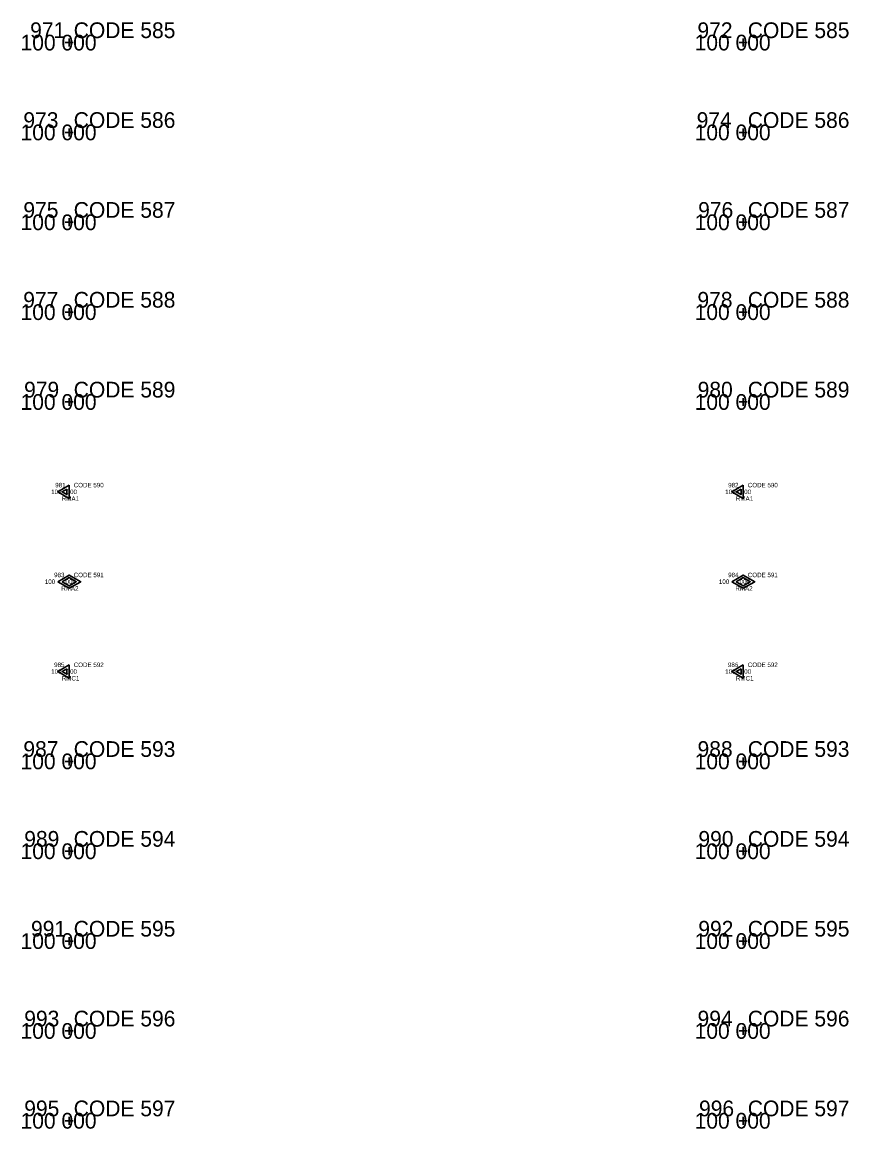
# Model space of a CAD drawing. Extents: x -12 to 6123, y -3 to 1005.
# Drawn here: x 3139.5 to 3323.5, y 238.2 to 484.6 of the extents above; entities that cross this region are included whole.
import ezdxf

# ---------------------------------------------------------------- set-up
doc = ezdxf.new("R2010")
doc.units = 0
for name, color, linetype in [('Default', 7, 'Continuous'), ('Topo_Field Comments', 7, 'Continuous'), ('Topo_PMK Symbols', 7, 'Continuous'), ('Topo_Point Descriptions', 7, 'Continuous'), ('Topo_Point Elevations', 7, 'Continuous'), ('Topo_Point Numbers', 7, 'Continuous')]:
    doc.layers.add(name, color=color, linetype=linetype)

msp = doc.modelspace()

# ---------------------------------------------------------------- linework, layer by layer
at = {"layer": 'Default'}
for p, q in [((3150, 480.88), (3150, 479.12)), ((3300, 480.88), (3300, 479.12)), ((3150.88, 480), (3149.12, 480)), ((3300.88, 480), (3299.12, 480)), ((3150, 460.88), (3150, 459.12)), ((3300, 460.88), (3300, 459.12)), ((3150.88, 460), (3149.12, 460)), ((3300.88, 460), (3299.12, 460)), ((3150.88, 440), (3149.12, 440)), ((3150, 440.88), (3150, 439.12)), ((3300.88, 440), (3299.12, 440)), ((3300, 440.88), (3300, 439.12)), ((3150.88, 420), (3149.12, 420)), ((3150, 420.88), (3150, 419.12)), ((3300.88, 420), (3299.12, 420)), ((3300, 420.88), (3300, 419.12)), ((3150.88, 400), (3149.12, 400)), ((3150, 400.88), (3150, 399.12)), ((3300.88, 400), (3299.12, 400)), ((3300, 400.88), (3300, 399.12)), ((3150, 320.88), (3150, 319.12)), ((3300, 320.88), (3300, 319.12)), ((3150.88, 320), (3149.12, 320)), ((3300.88, 320), (3299.12, 320)), ((3150, 300.88), (3150, 299.12)), ((3300, 300.88), (3300, 299.12)), ((3150.88, 300), (3149.12, 300)), ((3300.88, 300), (3299.12, 300)), ((3150, 280.88), (3150, 279.12)), ((3300, 280.88), (3300, 279.12)), ((3150.88, 280), (3149.12, 280)), ((3300.88, 280), (3299.12, 280)), ((3150.88, 260), (3149.12, 260)), ((3150, 260.88), (3150, 259.12)), ((3300.88, 260), (3299.12, 260)), ((3300, 260.88), (3300, 259.12)), ((3150.88, 240), (3149.12, 240)), ((3150, 240.88), (3150, 239.12)), ((3300.88, 240), (3299.12, 240)), ((3300, 240.88), (3300, 239.12))]:
    msp.add_line(p, q, dxfattribs=at)
at = {"layer": 'Topo_PMK Symbols'}
for points in [[(3150, 381.47), (3147.44, 380), (3150, 378.53)], [(3149.5, 380.61), (3148.44, 380), (3149.5, 379.39)], [(3300, 381.47), (3297.44, 380), (3300, 378.53)], [(3299.5, 380.61), (3298.44, 380), (3299.5, 379.39)], [(3147.44, 360), (3150, 361.47), (3152.56, 360), (3150, 358.52)], [(3148.44, 360), (3150, 360.9), (3151.56, 360), (3150, 359.1)], [(3297.44, 360), (3300, 361.47), (3302.56, 360), (3300, 358.52)], [(3298.44, 360), (3300, 360.9), (3301.56, 360), (3300, 359.1)], [(3150, 341.47), (3147.44, 340), (3150, 338.53)], [(3149.5, 340.61), (3148.44, 340), (3149.5, 339.39)], [(3300, 341.47), (3297.44, 340), (3300, 338.53)], [(3299.5, 340.61), (3298.44, 340), (3299.5, 339.39)]]:
    msp.add_lwpolyline(points, close=True, dxfattribs=at)

# ---------------------------------------------------------------- texts
at = {"layer": 'Default'}
for s, p in [('971', (3141.31, 481)), ('CODE 585', (3151, 481)), ('972', (3289.8, 481)), ('CODE 585', (3301, 481)), ('100 000', (3139.17, 478.25)), ('100 000', (3289.17, 478.25)), ('973', (3139.8, 461)), ('CODE 586', (3151, 461)), ('974', (3289.63, 461)), ('CODE 586', (3301, 461)), ('100 000', (3139.17, 458.25)), ('100 000', (3289.17, 458.25)), ('975', (3139.8, 441)), ('CODE 587', (3151, 441)), ('976', (3289.96, 441)), ('CODE 587', (3301, 441)), ('100 000', (3139.17, 438.25)), ('100 000', (3289.17, 438.25)), ('977', (3139.77, 421)), ('CODE 588', (3151, 421)), ('978', (3289.8, 421)), ('CODE 588', (3301, 421)), ('100 000', (3139.17, 418.25)), ('100 000', (3289.17, 418.25)), ('979', (3139.96, 401)), ('CODE 589', (3151, 401)), ('980', (3289.85, 401)), ('CODE 589', (3301, 401)), ('100 000', (3139.17, 398.25)), ('100 000', (3289.17, 398.25)), ('987', (3139.8, 321)), ('CODE 593', (3151, 321)), ('988', (3289.82, 321)), ('CODE 593', (3301, 321)), ('100 000', (3139.17, 318.25)), ('100 000', (3289.17, 318.25)), ('989', (3139.99, 301)), ('CODE 594', (3151, 301)), ('990', (3290.02, 301)), ('CODE 594', (3301, 301)), ('100 000', (3139.17, 298.25)), ('100 000', (3289.17, 298.25)), ('991', (3141.5, 281)), ('CODE 595', (3151, 281)), ('992', (3289.99, 281)), ('CODE 595', (3301, 281)), ('100 000', (3139.17, 278.25)), ('100 000', (3289.17, 278.25)), ('993', (3139.99, 261)), ('CODE 596', (3151, 261)), ('994', (3289.82, 261)), ('CODE 596', (3301, 261)), ('100 000', (3139.17, 258.25)), ('100 000', (3289.17, 258.25)), ('995', (3139.99, 241)), ('CODE 597', (3151, 241)), ('996', (3290.15, 241)), ('CODE 597', (3301, 241)), ('100 000', (3139.17, 238.25)), ('100 000', (3289.17, 238.25))]:
    msp.add_text(s, height=3.5, dxfattribs=at).set_placement(p)
at = {"layer": 'Topo_Field Comments'}
for s, p in [('CODE 590', (3151, 381)), ('CODE 590', (3301, 381)), ('CODE 591', (3151, 361)), ('CODE 591', (3301, 361)), ('CODE 592', (3151, 341)), ('CODE 592', (3301, 341))]:
    msp.add_text(s, height=1, dxfattribs=at).set_placement(p)
at = {"layer": 'Topo_Point Descriptions'}
for s, p in [('RMA1', (3148.36, 378)), ('RMA1', (3298.36, 378)), ('RMA2', (3148.24, 358)), ('RMA2', (3298.24, 358)), ('RMC1', (3148.36, 338)), ('RMC1', (3298.36, 338))]:
    msp.add_text(s, height=1, dxfattribs=at).set_placement(p)
at = {"layer": 'Topo_Point Elevations'}
for s, p in [('100   000', (3145.98, 379.5)), ('100   000', (3295.98, 379.5)), ('100      000', (3144.57, 359.5)), ('100      000', (3294.57, 359.5)), ('100   000', (3145.98, 339.5)), ('100   000', (3295.98, 339.5))]:
    msp.add_text(s, height=1, dxfattribs=at).set_placement(p)
at = {"layer": 'Topo_Point Numbers'}
for s, p in [('981', (3146.89, 381)), ('982', (3296.64, 381)), ('983', (3146.64, 361)), ('984', (3296.64, 361)), ('985', (3146.64, 341)), ('986', (3296.59, 341))]:
    msp.add_text(s, height=1, dxfattribs=at).set_placement(p)

doc.saveas('drawing.dxf')
